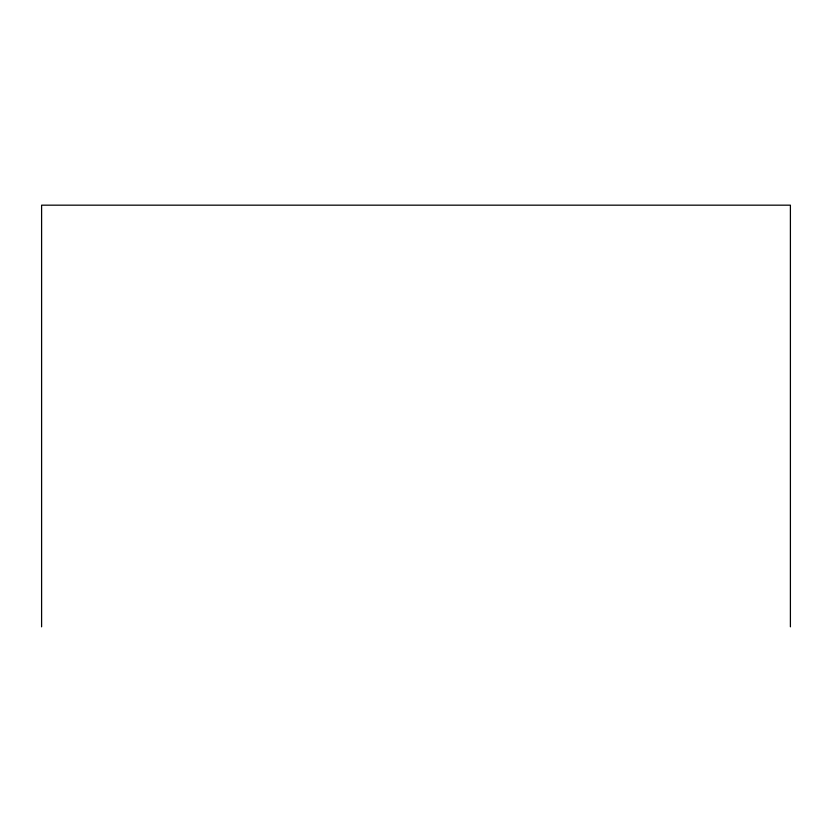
<?xml version="1.0" encoding="UTF-8"?>
<svg xmlns="http://www.w3.org/2000/svg" width="832" height="832" viewBox="0 0 832 832"><rect width="100%" height="100%" fill="white"/><g stroke="black" fill="none" stroke-linecap="round" stroke-linejoin="round"><path stroke-width="1.25" d="M790.4 626.829L790.4 205.171L41.6 205.171L41.6 626.829"/></g></svg>
